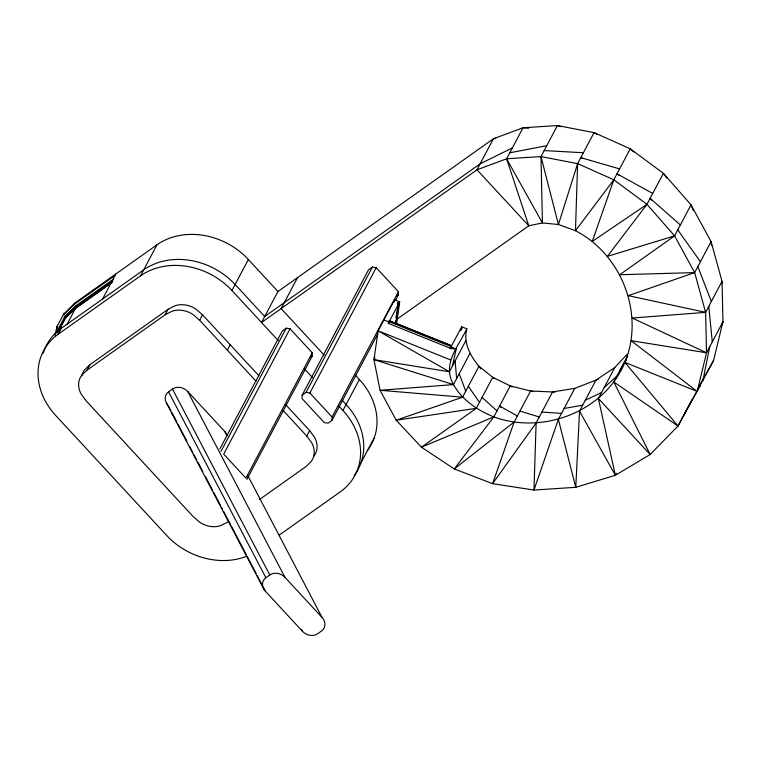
<?xml version="1.0" encoding="UTF-8"?>
<svg xmlns="http://www.w3.org/2000/svg" width="761" height="761" viewBox="0 0 761 761"><rect width="100%" height="100%" fill="white"/><g stroke="black" fill="none" stroke-linecap="round" stroke-linejoin="round"><path stroke-width="1.14" d="M460.909 330.341L461.661 326.764L466.826 328.838C462.698 344.096 471.725 357.708 480.962 368.952M395.558 300.31L398.317 295.087L398.431 291.701L376.219 267.691L372.414 267.082L368.495 269.86L302.146 395.168L302.041 398.555L324.243 422.564L328.058 423.173L331.977 420.395L377.865 333.727M246.897 479.392L312.143 356.177L312.257 352.781L290.046 328.781L286.241 328.172L282.321 330.949L219.843 448.942M331.977 420.395L332.081 417.009L398.431 291.701M598.089 379.311L574.774 388.357L552.553 391.944L536.125 422.954L533.975 490.046L575.792 487.306L615.364 475.292L650.17 454.507L678.013 426.017L713.599 360.419L722.95 321.77L722.027 281.351L711.078 241.579L691.017 204.842L663.383 173.308L630.251 148.785L594.046 132.614L557.413 125.555L523.026 127.772L493.404 138.768L277.955 291.492L261.537 322.502L476.985 169.789L506.598 158.783L540.985 156.576L577.618 163.625L613.832 179.796L646.964 204.319L674.588 235.862L694.65 272.6L705.609 312.362L706.531 352.781L697.181 391.43L624.895 362.379C604.291 411.711 543.126 434.94 493.832 416.885C477.537 410.331 462.327 400.143 453.461 384.6C441.865 363.986 458.112 346.921 466.826 328.838M597.1 134.421L594.046 132.614L577.618 163.625L575.468 230.716C621.642 254.374 644.928 314.103 624.895 362.379L678.013 426.017L691.768 400.029M627.121 354.274L614.793 367.496L595.949 380.129L579.521 411.14L575.792 487.306L558.355 419.368L574.774 388.357M388.871 322.245L389.385 320.695L451.368 345.608L450.864 347.168M460.728 330.303L460.938 328.124L461.975 328.533L461.546 329.351L460.51 328.933L450.141 348.528L456.162 348.966L452.538 365.765M461.451 328.942L461.661 326.764M395.444 323.492L395.682 321.152M396.043 317.641L396.291 315.301M395.758 323.844L396.12 320.333M396.357 317.993L396.605 315.653M396.842 313.313L397.204 309.813M397.565 306.303L397.927 302.792L398.954 303.201L396.015 323.948M721.77 283.672L722.027 281.351L705.609 312.362L632.21 318.031L706.531 352.781L722.95 321.77L721.675 324.995M395.749 323.615L398.526 304.02L397.489 303.61L397.927 302.792M396.567 323.739L399.677 301.841L394.54 299.777L378.122 330.797L373.955 359.649L380.062 390.279L396.196 420.243L421.451 447.192L454.26 468.938L492.586 483.663L533.975 490.046L558.355 419.368M394.208 302.088L394.54 299.777M54.992 335.411L57.151 326.222L56.324 330.693M57.056 333.289L58.511 328.419L57.912 331.663M702.936 380.548L709.699 346.797M577.618 163.625L558.422 224.505L542.441 222.944L528.781 225.779L396.919 319.259M451.368 345.608L450.284 348.253L388.3 323.339L389.385 320.695M554.893 392.067L530.598 390.983L514.179 421.994L492.586 483.663L536.125 422.954M633.713 152.01L630.251 148.785L613.832 179.796L592.229 241.465L646.964 204.319L663.383 173.308L666.684 178.074M277.955 291.492L248.362 259.491A66.93 55.81 27.9 0 0 156.966 244.823L74.702 303.135L63.334 314.75L73.988 304.495L115.111 275.339M113.731 278.964L75.567 306.017L65.18 316.024L64.324 317.651L74.702 307.653L112.866 280.6M57.75 332.433L65.674 317.47L67.387 315.825M246.64 556.272A66.93 55.81 27.9 0 1 166.669 535.449L55.677 415.458A66.93 55.81 27.9 0 1 58.283 334.146L61.451 328.162L143.715 269.851A66.93 55.81 27.9 0 1 235.111 284.519L264.704 316.519L480.153 163.796L512.362 147.9M73.988 304.495L74.702 303.135M74.702 307.653L75.567 306.017M66.892 324.662L75.929 307.596L78.783 305.57M102.583 299.006L115.834 273.979M227.644 522.103L220.852 525.575A21.926 18.283 27.9 0 1 199.677 522.179L193.18 516.576L86.069 400.781L81.161 394.055A21.926 18.283 27.9 0 1 81.769 375.221L87.058 370.122L89.931 364.681L168.086 309.289L174.878 305.817A21.926 18.283 27.9 0 1 196.043 309.213L202.55 314.816L258.892 375.734M58.283 334.146L140.547 275.834L156.966 244.823M87.058 370.122L165.204 314.731L168.086 309.289M256.01 381.166L199.667 320.257L202.55 314.816M278.279 340.595L231.943 290.512L248.362 259.491M227.32 350.155L230.203 344.714M297.541 277.603L281.123 308.614L324.157 355.14M220.994 451.387L286.241 328.172M290.046 328.781L223.696 454.089L245.908 478.098L312.257 352.781M302.146 395.168L306.065 392.391L372.414 267.082M332.081 417.009L309.879 392.999L376.219 267.691M259.482 499.539L305.798 466.712L311.087 461.613A21.926 18.283 27.9 0 0 311.687 442.778L306.778 436.053L309.66 430.612L285.955 404.985M388.3 323.339L398.526 304.02M398.954 303.201L399.677 301.841M279.354 535.021L340.329 491.806A66.93 55.81 27.9 0 0 342.935 410.493L359.354 379.482L355.358 375.154M469.879 353.589L453.461 384.6L373.955 359.649L375.011 357.651M495.696 138.312L493.404 138.768L476.985 169.789L528.781 225.779L506.598 158.783L523.026 127.772L528.771 128.2M361.047 462.726L374.298 437.699M506.598 158.783L542.441 222.944L540.985 156.576L557.413 125.555L560.724 126.63M373.955 359.649L449.37 371.758L465.789 340.738M512.343 386.93L492.719 377.294L476.3 408.315L396.196 420.243L462.583 397.185L479.002 366.174L494.45 378.74M514.179 421.994L454.26 468.938L493.832 416.885L510.25 385.875L532.9 391.592M711.564 245.023L711.078 241.579L694.65 272.6L619.739 274.74L674.588 235.862L691.017 204.842L693.204 210.331M616.42 473.304L615.364 475.292L598.365 398.507L614.793 367.496M598.365 398.507L650.17 454.507L613.785 381.984L627.54 356.005M624.895 362.379L625.951 360.381M56.428 327.582L64.057 313.389M57.646 330.055L65.18 316.024M58.692 330.474L65.246 318.288L75.491 308.414L112.657 282.074M698.94 386.864L704.02 377.713M705.143 375.677L713.599 360.419M683.778 415.135L700.348 385.447L698.16 388.196M619.549 371.102L625.789 360.314M613.832 179.796L575.468 230.716L558.422 224.505L540.985 156.576M646.964 204.319L607.392 256.371L674.588 235.862M70.802 312.533L75.073 308.424M65.532 317.746L75.786 307.872L111.039 282.883M89.931 364.681L84.642 369.779A21.926 18.283 27.9 0 0 81.865 375.829M604.129 387.625L616.952 376.001M80.695 304.219L89.265 298.141M91.177 296.79L96.894 292.738M99.748 290.712L105.465 286.659M108.328 284.633L111.182 282.607M167.515 404.643A11.158 9.303 27.9 0 1 168.561 391.81L172.481 389.033A11.158 9.303 27.9 0 1 187.72 391.477L224.723 431.477A11.158 9.303 27.9 0 1 227.111 435.378M310.574 357.28L312.143 356.177M396.757 296.2L398.317 295.087M476.3 408.315L421.451 447.192L493.832 416.885M265.437 591.287A11.158 9.303 27.9 0 1 265.874 577.742L269.794 574.964A11.158 9.303 27.9 0 1 285.023 577.409L322.027 617.409A11.158 9.303 27.9 0 1 321.589 630.964L317.679 633.732A11.158 9.303 27.9 0 1 302.44 631.288L265.437 591.287L263.239 587.083M165.204 314.731L171.996 311.259A21.926 18.283 27.9 0 1 193.17 314.654L199.667 320.257M585.285 400.257L601.542 392.524M694.65 272.6L628.272 295.658L705.609 312.362M509.775 152.799L546.75 145.693M564.12 408.486L582.688 405.156M453.461 384.6L380.062 390.279L462.583 397.185M544.153 150.583L583.383 152.742M541.889 412.072L561.523 413.385M706.531 352.781L631.116 340.681L697.181 391.43M306.065 392.391L309.879 392.999M619.587 168.913L580.795 157.641L582.983 158.564M519.944 411.111L539.292 416.971M389.375 320.819L451.359 345.732M388.919 321.58L450.902 346.493M383.877 319.915L389.023 321.979M451.007 346.892L456.162 348.966M450.407 359.848L378.122 330.797L449.37 371.758M652.729 193.437L617 173.812L618.931 175.182M517.347 416.01L499.597 406.003L501.299 407.525M613.785 381.984L678.013 426.017M680.353 224.98L650.132 198.336L651.682 200.067M482.055 397.432L497 410.902M342.108 400.181L346.103 404.51A66.93 55.81 27.9 0 1 354.15 475.558M304.571 369.028L312.543 377.637M338.94 406.174L342.935 410.493M283.073 410.426L306.778 436.053M309.66 430.612L314.569 437.337A21.926 18.283 27.9 0 1 313.96 456.172M677.756 229.87L700.415 261.717M468.348 386.303L479.468 402.322M579.521 411.14L615.364 475.292M224.723 431.477L226.921 435.682M247.81 475.596L322.027 617.409M187.72 391.477L285.023 577.409M301.346 629.195L302.44 631.288M172.481 389.033L269.794 574.964M168.561 391.81L265.874 577.742M168.133 405.356L170.883 410.607M171.976 412.709L176.923 422.165M178.026 424.267L186.826 441.076M189.575 446.327L192.866 452.624M193.969 454.726L196.719 459.986M197.822 462.079L202.768 471.535M205.518 476.786L212.661 490.445M213.765 492.548L220.357 505.152M221.461 507.254L222.554 509.356M223.658 511.459L230.25 524.063M231.354 526.165L246.193 554.522M247.296 556.624L256.096 573.433M257.189 575.535L262.136 584.99M166.478 403.102L263.791 589.033M697.827 266.607L711.373 301.48M459.225 373.718L465.751 391.202M708.776 306.379L712.286 341.898M455.126 360.876L456.629 378.617M359.354 379.482A66.93 55.81 27.9 0 1 367.401 450.531M140.547 275.834A66.93 55.81 27.9 0 1 231.943 290.512M43.206 353.389A66.93 55.81 27.9 0 1 61.451 328.162"/></g></svg>
